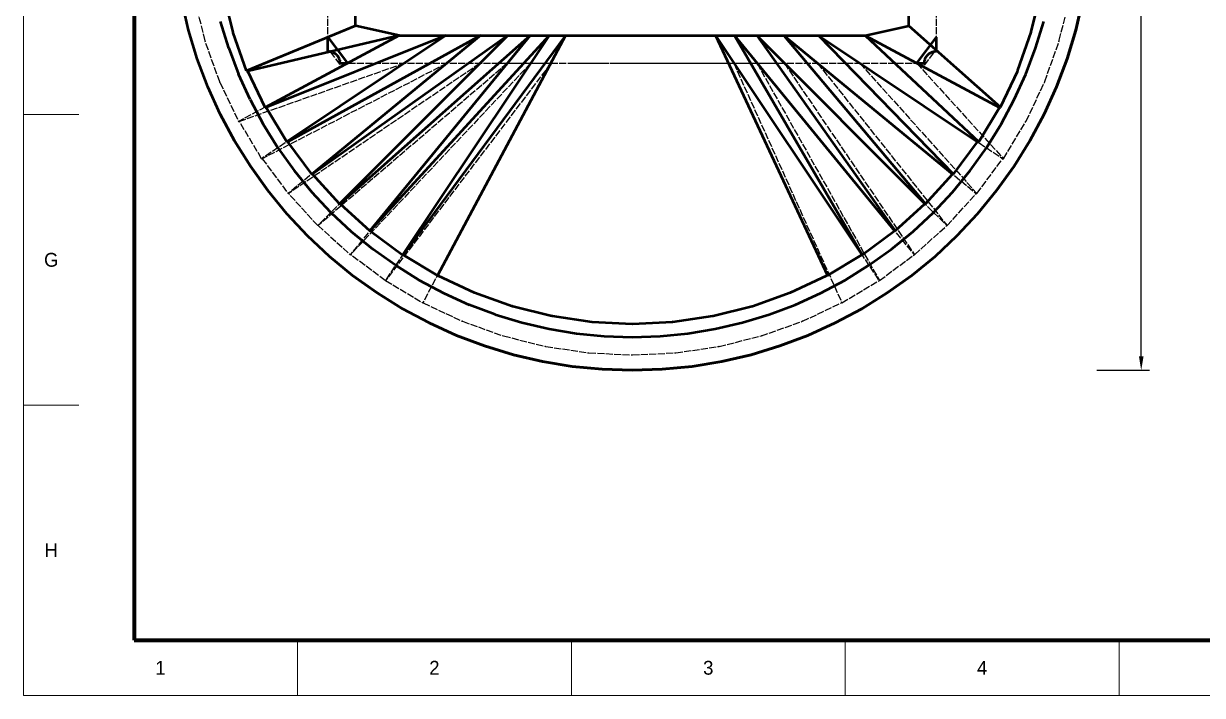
# Model space of a CAD drawing. Header units: millimetres. Extents: x 0 to 594, y 0 to 420.
# Drawn here: x 0 to 213.1, y 0 to 121.5 of the extents above; entities that cross this region are included whole.
import ezdxf
from ezdxf.enums import TextEntityAlignment as Align

# ---------------------------------------------------------------- set-up
doc = ezdxf.new("R2010")
doc.units = ezdxf.units.MM
doc.linetypes.add('DASHED', pattern=[1.524, 1.27, -0.254])
for name, color, linetype, lineweight in [('COTAS', 7, 'CONTINUOUS', 25), ('FINA', 7, 'CONTINUOUS', 18), ('NORMA', 7, 'CONTINUOUS', 70), ('OCULTA', 8, 'DASHED', 25), ('TEXTO', 7, 'CONTINUOUS', 25), ('VISIBLE', 7, 'CONTINUOUS', 50)]:
    doc.layers.add(name, color=color, linetype=linetype, lineweight=lineweight)
doc.dimstyles.new('F3D_1000', dxfattribs={"dimtxt": 3.5, "dimasz": 2.5, "dimexe": 1.5, "dimexo": 1, "dimgap": 0.9, "dimtad": 1, "dimdec": 1, "dimdsep": 46, "dimcen": 2.5, "dimazin": 3, "dimtfac": 1, "dimtmove": 0, "dimatfit": 3})

msp = doc.modelspace()

# ---------------------------------------------------------------- linework, layer by layer
at = {"layer": 'FINA'}
for p, q in [((0, 105), (10, 105)), ((0, 52.5), (10, 52.5)), ((49.5, 0), (49.5, 10)), ((99, 0), (99, 10)), ((148.5, 0), (148.5, 10)), ((198, 0), (198, 10))]:
    msp.add_line(p, q, dxfattribs=at)
msp.add_lwpolyline([(0, 0), (594, 0), (594, 420), (0, 420)], close=True, dxfattribs=at)
at = {"layer": 'NORMA'}
msp.add_lwpolyline([(20, 10), (584, 10), (584, 410), (20, 410)], close=True, dxfattribs=at)
at = {"layer": 'OCULTA'}
for p, q in [((55, 116.47), (55, 167.07)), ((165, 116.47), (165, 167.07)), ((32.81, 118.36), (30.91, 125.96)), ((187.19, 118.44), (189.09, 126.04)), ((29.83, 120.29), (28.59, 125.58)), ((190.17, 120.29), (191.41, 125.58)), ((31.4, 115.09), (29.83, 120.29)), ((188.6, 115.09), (190.17, 120.29)), ((32.81, 118.27), (32.81, 118.36)), ((35.45, 110.9), (32.81, 118.27)), ((184.55, 110.98), (187.19, 118.36)), ((187.19, 118.36), (187.19, 118.44)), ((33.32, 110.01), (31.4, 115.09)), ((55, 116.47), (55.14, 116.47)), ((55, 116.47), (55, 116.47)), ((55.14, 116.47), (55.29, 116.45)), ((55.29, 116.45), (55.43, 116.43)), ((57.19, 114.08), (55.42, 116.43)), ((55.43, 116.43), (55.42, 116.43)), ((55.42, 116.43), (55.43, 116.43)), ((55.43, 116.43), (55.57, 116.4)), ((55.43, 116.43), (55.57, 116.4)), ((55.43, 116.43), (55.57, 116.4)), ((55.57, 116.4), (55.71, 116.36)), ((55.71, 116.36), (55.57, 116.4)), ((55.57, 116.4), (55.71, 116.36)), ((55.84, 116.31), (55.71, 116.36)), ((55.84, 116.31), (55.71, 116.36)), ((55.84, 116.31), (55.71, 116.36)), ((55.84, 116.31), (55.97, 116.25)), ((55.84, 116.31), (55.97, 116.25)), ((55.84, 116.31), (55.97, 116.25)), ((55.97, 116.25), (56.1, 116.18)), ((56.1, 116.18), (55.97, 116.25)), ((55.97, 116.25), (56.1, 116.18)), ((56.1, 116.18), (56.22, 116.1)), ((56.1, 116.18), (56.22, 116.1)), ((56.1, 116.18), (56.22, 116.1)), ((56.22, 116.1), (56.34, 116.02)), ((56.22, 116.1), (56.34, 116.02)), ((56.34, 116.02), (56.45, 115.93)), ((56.34, 116.02), (56.45, 115.93)), ((56.56, 115.83), (56.45, 115.93)), ((56.56, 115.83), (56.45, 115.93)), ((56.56, 115.83), (56.65, 115.72)), ((56.56, 115.83), (56.65, 115.72)), ((56.65, 115.72), (56.75, 115.61)), ((56.65, 115.72), (56.75, 115.61)), ((56.75, 115.61), (56.83, 115.5)), ((56.75, 115.61), (56.83, 115.5)), ((56.91, 115.37), (56.83, 115.5)), ((56.83, 115.5), (56.91, 115.37)), ((56.97, 115.25), (56.91, 115.37)), ((56.97, 115.25), (56.91, 115.37)), ((57.03, 115.12), (56.97, 115.25)), ((57.03, 115.12), (56.97, 115.25)), ((57.08, 114.98), (57.03, 115.12)), ((57.08, 114.98), (57.03, 115.12)), ((162.83, 113.94), (164.72, 116.45)), ((162.92, 114.98), (162.97, 115.12)), ((162.92, 114.98), (162.97, 115.12)), ((162.97, 115.12), (163.03, 115.25)), ((162.97, 115.12), (163.03, 115.25)), ((163.03, 115.25), (163.09, 115.37)), ((163.03, 115.25), (163.09, 115.37)), ((163.09, 115.37), (163.17, 115.5)), ((163.09, 115.37), (163.17, 115.5)), ((163.17, 115.5), (163.25, 115.61)), ((163.17, 115.5), (163.25, 115.61)), ((163.25, 115.61), (163.35, 115.72)), ((163.25, 115.61), (163.35, 115.72)), ((163.35, 115.72), (163.44, 115.83)), ((163.35, 115.72), (163.44, 115.83)), ((163.44, 115.83), (163.55, 115.93)), ((163.44, 115.83), (163.55, 115.93)), ((163.55, 115.93), (163.66, 116.02)), ((163.55, 115.93), (163.66, 116.02)), ((163.66, 116.02), (163.78, 116.1)), ((163.66, 116.02), (163.78, 116.1)), ((163.78, 116.1), (163.9, 116.18)), ((163.78, 116.1), (163.9, 116.18)), ((163.78, 116.1), (163.9, 116.18)), ((163.9, 116.18), (164.03, 116.25)), ((163.9, 116.18), (164.03, 116.25)), ((163.9, 116.18), (164.03, 116.25)), ((164.03, 116.25), (164.16, 116.31)), ((164.03, 116.25), (164.16, 116.31)), ((164.03, 116.25), (164.16, 116.31)), ((164.16, 116.31), (164.29, 116.36)), ((164.16, 116.31), (164.29, 116.36)), ((164.16, 116.31), (164.29, 116.36)), ((164.29, 116.36), (164.43, 116.4)), ((164.29, 116.36), (164.43, 116.4)), ((164.29, 116.36), (164.43, 116.4)), ((164.43, 116.4), (164.57, 116.43)), ((164.43, 116.4), (164.57, 116.43)), ((164.43, 116.4), (164.57, 116.43)), ((164.57, 116.43), (164.71, 116.45)), ((164.57, 116.43), (164.71, 116.45)), ((164.57, 116.43), (164.71, 116.45)), ((164.71, 116.45), (164.86, 116.47)), ((164.71, 116.45), (164.72, 116.45)), ((164.71, 116.45), (164.72, 116.45)), ((164.86, 116.47), (165, 116.47)), ((165, 116.47), (165, 116.47)), ((186.68, 110.01), (188.6, 115.09)), ((58.55, 114.27), (38.85, 103.75)), ((68.84, 114.27), (39, 103.75)), ((68.84, 114.27), (43.03, 97.03)), ((76.49, 114.27), (43.14, 97.03)), ((76.49, 114.27), (47.81, 90.73)), ((82.5, 114.27), (47.9, 90.73)), ((82.5, 114.27), (53.16, 84.93)), ((87.43, 114.27), (53.23, 84.93)), ((57.13, 114.84), (57.08, 114.98)), ((57.13, 114.84), (57.08, 114.98)), ((57.13, 114.84), (57.08, 114.98)), ((57.13, 114.84), (57.16, 114.7)), ((57.13, 114.84), (57.16, 114.7)), ((57.13, 114.84), (57.16, 114.7)), ((57.18, 114.56), (57.16, 114.7)), ((57.16, 114.7), (57.18, 114.56)), ((57.18, 114.56), (57.16, 114.7)), ((57.2, 114.42), (57.18, 114.56)), ((57.2, 114.42), (57.18, 114.56)), ((57.2, 114.42), (57.18, 114.56)), ((57.2, 114.13), (57.19, 114.08)), ((57.2, 114.13), (57.19, 114.08)), ((57.2, 114.27), (57.2, 114.42)), ((57.2, 114.42), (57.2, 114.27)), ((57.2, 114.27), (57.2, 114.42)), ((57.2, 114.27), (57.2, 114.27)), ((57.2, 114.13), (57.2, 114.27)), ((57.2, 114.13), (57.2, 114.27)), ((57.2, 114.27), (162.8, 114.27)), ((87.43, 114.27), (59.03, 79.67)), ((91.63, 114.27), (59.09, 79.67)), ((91.63, 114.27), (65.38, 75)), ((95.3, 114.27), (65.44, 75)), ((95.3, 114.27), (72.16, 70.97)), ((87.43, 114.27), (91.63, 114.27)), ((91.63, 114.27), (95.3, 114.27)), ((95.3, 114.27), (98.61, 114.27)), ((98.61, 114.27), (101.66, 114.27)), ((101.66, 114.27), (104.53, 114.27)), ((104.53, 114.27), (107.29, 114.27)), ((107.29, 114.27), (110, 114.27)), ((110, 114.27), (112.71, 114.27)), ((112.71, 114.27), (115.47, 114.27)), ((115.47, 114.27), (118.34, 114.27)), ((118.34, 114.27), (121.39, 114.27)), ((121.39, 114.27), (124.7, 114.27)), ((124.7, 114.27), (128.37, 114.27)), ((128.37, 114.27), (132.57, 114.27)), ((128.37, 114.27), (147.9, 70.97)), ((128.37, 114.27), (154.62, 75)), ((132.57, 114.27), (137.5, 114.27)), ((132.57, 114.27), (154.68, 75)), ((132.57, 114.27), (160.97, 79.67)), ((137.5, 114.27), (161.04, 79.67)), ((137.5, 114.27), (166.84, 84.93)), ((143.51, 114.27), (166.93, 84.93)), ((143.51, 114.27), (172.19, 90.73)), ((151.16, 114.27), (172.3, 90.73)), ((151.16, 114.27), (176.97, 97.03)), ((161.45, 114.27), (177.12, 97.03)), ((162.8, 114.42), (162.82, 114.56)), ((162.8, 114.42), (162.82, 114.56)), ((162.8, 114.42), (162.82, 114.56)), ((162.8, 114.27), (162.8, 114.42)), ((162.8, 114.42), (162.8, 114.27)), ((162.8, 114.27), (162.8, 114.42)), ((162.8, 114.27), (162.8, 114.27)), ((162.8, 114.27), (162.8, 114.13)), ((162.8, 114.13), (162.8, 114.27)), ((162.8, 114.13), (162.82, 113.99)), ((162.82, 113.99), (162.8, 114.13)), ((162.82, 114.56), (162.84, 114.7)), ((162.84, 114.7), (162.82, 114.56)), ((162.82, 114.56), (162.84, 114.7)), ((162.82, 113.99), (162.83, 113.94)), ((162.82, 113.99), (162.83, 113.94)), ((162.84, 114.7), (162.87, 114.84)), ((162.84, 114.7), (162.87, 114.84)), ((162.84, 114.7), (162.87, 114.84)), ((162.87, 114.84), (162.92, 114.98)), ((162.92, 114.98), (162.87, 114.84)), ((162.87, 114.84), (162.92, 114.98)), ((35.5, 110.83), (35.45, 110.9)), ((35.5, 110.83), (38.85, 103.75)), ((181.2, 103.81), (184.55, 110.9)), ((184.55, 110.9), (184.55, 110.98)), ((35.56, 105.06), (33.32, 110.01)), ((184.44, 105.06), (186.68, 110.01)), ((35.56, 105.06), (38.12, 100.27)), ((181.88, 100.27), (184.44, 105.06)), ((38.85, 103.75), (39, 103.75)), ((43.03, 97.03), (39, 103.75)), ((177.12, 97.03), (181.15, 103.75)), ((181.15, 103.75), (181.2, 103.81)), ((40.99, 95.66), (38.12, 100.27)), ((179.01, 95.66), (181.88, 100.27)), ((43.03, 97.03), (43.14, 97.03)), ((43.14, 97.03), (47.81, 90.73)), ((172.3, 90.73), (176.97, 97.03)), ((176.97, 97.03), (177.12, 97.03)), ((40.99, 95.66), (44.15, 91.25)), ((175.85, 91.25), (179.01, 95.66)), ((47.6, 87.05), (44.15, 91.25)), ((47.9, 90.73), (47.81, 90.73)), ((53.16, 84.93), (47.9, 90.73)), ((166.93, 84.93), (172.19, 90.73)), ((172.19, 90.73), (172.3, 90.73)), ((172.4, 87.05), (175.85, 91.25)), ((47.6, 87.05), (51.31, 83.08)), ((168.69, 83.08), (172.4, 87.05)), ((53.23, 84.93), (53.16, 84.93)), ((53.23, 84.93), (59.03, 79.67)), ((161.04, 79.67), (166.84, 84.93)), ((166.84, 84.93), (166.93, 84.93)), ((55.27, 79.37), (51.31, 83.08)), ((164.73, 79.37), (168.69, 83.08)), ((55.27, 79.37), (59.47, 75.93)), ((59.09, 79.67), (59.03, 79.67)), ((65.38, 75), (59.09, 79.67)), ((154.68, 75), (160.97, 79.67)), ((160.53, 75.93), (164.73, 79.37)), ((161.04, 79.67), (160.97, 79.67)), ((59.47, 75.93), (63.89, 72.76)), ((65.38, 75), (65.44, 75)), ((65.44, 75), (72.16, 70.97)), ((147.9, 70.97), (154.62, 75)), ((154.68, 75), (154.62, 75)), ((156.11, 72.76), (160.53, 75.93)), ((63.89, 72.76), (68.5, 69.89)), ((151.5, 69.89), (156.11, 72.76)), ((72.21, 70.97), (72.16, 70.97)), ((72.21, 70.97), (79.29, 67.63)), ((140.76, 67.63), (147.84, 70.97)), ((147.9, 70.97), (147.84, 70.97)), ((73.29, 67.33), (68.5, 69.89)), ((146.71, 67.33), (151.5, 69.89)), ((73.29, 67.33), (78.24, 65.09)), ((79.33, 67.63), (79.29, 67.63)), ((79.33, 67.63), (86.71, 64.99)), ((133.34, 64.99), (140.71, 67.63)), ((140.76, 67.63), (140.71, 67.63)), ((141.76, 65.09), (146.71, 67.33)), ((78.24, 65.09), (83.32, 63.18)), ((86.75, 64.99), (86.71, 64.99)), ((86.75, 64.99), (94.35, 63.08)), ((125.69, 63.08), (133.29, 64.99)), ((133.34, 64.99), (133.29, 64.99)), ((136.68, 63.18), (141.76, 65.09)), ((83.32, 63.18), (88.52, 61.6)), ((94.39, 63.08), (94.35, 63.08)), ((94.39, 63.08), (102.14, 61.93)), ((102.14, 61.93), (102.18, 61.93)), ((102.18, 61.93), (110, 61.55)), ((110.04, 61.55), (117.86, 61.93)), ((117.9, 61.93), (117.86, 61.93)), ((117.9, 61.93), (125.65, 63.08)), ((125.69, 63.08), (125.65, 63.08)), ((131.48, 61.6), (136.68, 63.18)), ((88.52, 61.6), (93.81, 60.37)), ((93.81, 60.37), (99.17, 59.48)), ((110, 61.55), (110.04, 61.55)), ((120.83, 59.48), (126.19, 60.37)), ((126.19, 60.37), (131.48, 61.6)), ((99.17, 59.48), (104.57, 58.95)), ((104.57, 58.95), (110, 58.77)), ((110, 58.77), (115.43, 58.95)), ((115.43, 58.95), (120.83, 59.48))]:
    msp.add_line(p, q, dxfattribs=at)
at = {"layer": 'VISIBLE'}
for p, q in [((37.88, 119.9), (36.11, 126.94)), ((60, 121.06), (60, 126.61)), ((160, 121.06), (160, 126.61)), ((182.12, 120.03), (183.89, 127.08)), ((29.83, 120.29), (28.59, 125.58)), ((29.83, 120.29), (28.59, 125.58)), ((190.17, 120.29), (191.41, 125.58)), ((191.41, 125.58), (190.17, 120.29)), ((37.09, 117.02), (35.62, 121.84)), ((37.09, 117.02), (35.62, 121.84)), ((182.91, 117.02), (184.38, 121.84)), ((182.91, 117.02), (184.38, 121.84)), ((31.4, 115.09), (29.83, 120.29)), ((31.4, 115.09), (29.83, 120.29)), ((29.83, 120.29), (29.83, 120.29)), ((37.88, 119.75), (37.88, 119.9)), ((40.32, 112.91), (37.88, 119.75)), ((60, 121.06), (40.32, 112.91)), ((67.91, 119.27), (60, 121.06)), ((152.09, 119.27), (160, 121.06)), ((160, 121.06), (176.57, 106.35)), ((179.68, 113.06), (182.12, 119.9)), ((182.12, 119.9), (182.12, 120.03)), ((188.6, 115.09), (190.17, 120.29)), ((190.17, 120.29), (188.6, 115.09)), ((190.17, 120.29), (190.17, 120.29)), ((67.91, 119.27), (40.54, 112.87)), ((67.91, 119.27), (43.64, 106.3)), ((76.33, 119.27), (43.86, 106.3)), ((76.33, 119.27), (47.6, 100.08)), ((82.58, 119.27), (47.76, 100.08)), ((82.58, 119.27), (52.09, 94.25)), ((87.5, 119.27), (52.22, 94.25)), ((55, 116.47), (55, 118.99)), ((55, 118.99), (58.55, 114.27)), ((87.5, 119.27), (57.09, 88.87)), ((91.53, 119.27), (57.2, 88.87)), ((91.53, 119.27), (62.58, 83.99)), ((94.97, 119.27), (62.67, 83.99)), ((67.91, 119.27), (76.33, 119.27)), ((94.97, 119.27), (68.5, 79.67)), ((97.97, 119.27), (68.58, 79.67)), ((97.97, 119.27), (74.81, 75.93)), ((76.33, 119.27), (82.58, 119.27)), ((82.58, 119.27), (87.5, 119.27)), ((87.5, 119.27), (91.53, 119.27)), ((91.53, 119.27), (94.97, 119.27)), ((94.97, 119.27), (97.97, 119.27)), ((97.97, 119.27), (100.68, 119.27)), ((100.68, 119.27), (103.17, 119.27)), ((103.17, 119.27), (105.52, 119.27)), ((105.52, 119.27), (107.78, 119.27)), ((107.78, 119.27), (110, 119.27)), ((110, 119.27), (112.22, 119.27)), ((112.22, 119.27), (114.48, 119.27)), ((114.48, 119.27), (116.83, 119.27)), ((116.83, 119.27), (119.32, 119.27)), ((119.32, 119.27), (122.03, 119.27)), ((122.03, 119.27), (125.03, 119.27)), ((125.03, 119.27), (128.47, 119.27)), ((125.03, 119.27), (145.27, 75.93)), ((125.03, 119.27), (151.5, 79.67)), ((128.47, 119.27), (132.5, 119.27)), ((128.47, 119.27), (151.59, 79.67)), ((128.47, 119.27), (157.42, 83.99)), ((132.5, 119.27), (137.42, 119.27)), ((132.5, 119.27), (157.53, 83.99)), ((132.5, 119.27), (162.91, 88.87)), ((137.42, 119.27), (143.67, 119.27)), ((137.42, 119.27), (163.04, 88.87)), ((137.42, 119.27), (167.91, 94.25)), ((143.67, 119.27), (152.09, 119.27)), ((143.67, 119.27), (168.08, 94.25)), ((143.67, 119.27), (172.4, 100.08)), ((152.09, 119.27), (172.63, 100.08)), ((152.09, 119.27), (176.36, 106.3)), ((161.45, 114.27), (165, 118.99)), ((165, 116.47), (165, 118.99)), ((33.32, 110.01), (31.4, 115.09)), ((33.32, 110.01), (31.4, 115.09)), ((31.4, 115.09), (31.4, 115.09)), ((37.09, 117.02), (38.86, 112.31)), ((37.09, 117.02), (38.86, 112.31)), ((55, 116.47), (55.14, 116.47)), ((55.14, 116.47), (55.29, 116.45)), ((55.29, 116.45), (55.43, 116.43)), ((55.43, 116.43), (55.57, 116.4)), ((55.57, 116.4), (55.71, 116.36)), ((55.84, 116.31), (55.71, 116.36)), ((55.84, 116.31), (55.97, 116.25)), ((55.97, 116.25), (56.1, 116.18)), ((56.1, 116.18), (56.22, 116.1)), ((56.22, 116.1), (56.34, 116.02)), ((56.34, 116.02), (56.45, 115.93)), ((56.56, 115.83), (56.45, 115.93)), ((56.56, 115.83), (56.65, 115.72)), ((56.65, 115.72), (56.75, 115.61)), ((56.75, 115.61), (56.83, 115.5)), ((56.91, 115.37), (56.83, 115.5)), ((56.97, 115.25), (56.91, 115.37)), ((57.03, 115.12), (56.97, 115.25)), ((57.08, 114.98), (57.03, 115.12)), ((162.92, 114.98), (162.97, 115.12)), ((162.97, 115.12), (163.03, 115.25)), ((163.03, 115.25), (163.09, 115.37)), ((163.09, 115.37), (163.17, 115.5)), ((163.17, 115.5), (163.25, 115.61)), ((163.25, 115.61), (163.35, 115.72)), ((163.35, 115.72), (163.44, 115.83)), ((163.44, 115.83), (163.55, 115.93)), ((163.55, 115.93), (163.66, 116.02)), ((163.66, 116.02), (163.78, 116.1)), ((163.78, 116.1), (163.9, 116.18)), ((163.9, 116.18), (164.03, 116.25)), ((164.03, 116.25), (164.16, 116.31)), ((164.16, 116.31), (164.29, 116.36)), ((164.29, 116.36), (164.43, 116.4)), ((164.43, 116.4), (164.57, 116.43)), ((164.57, 116.43), (164.71, 116.45)), ((164.71, 116.45), (164.86, 116.47)), ((164.86, 116.47), (165, 116.47)), ((181.14, 112.31), (182.91, 117.02)), ((181.14, 112.31), (182.91, 117.02)), ((186.68, 110.01), (188.6, 115.09)), ((188.6, 115.09), (186.68, 110.01)), ((188.6, 115.09), (188.6, 115.09)), ((57.13, 114.84), (57.08, 114.98)), ((57.13, 114.84), (57.16, 114.7)), ((57.18, 114.56), (57.16, 114.7)), ((57.2, 114.42), (57.18, 114.56)), ((57.2, 114.27), (57.2, 114.42)), ((57.2, 114.27), (58.55, 114.27)), ((161.45, 114.27), (162.8, 114.27)), ((162.8, 114.42), (162.82, 114.56)), ((162.8, 114.27), (162.8, 114.42)), ((162.82, 114.56), (162.84, 114.7)), ((162.84, 114.7), (162.87, 114.84)), ((162.87, 114.84), (162.92, 114.98)), ((179.68, 112.91), (179.68, 113.06)), ((40.94, 107.72), (38.86, 112.31)), ((40.94, 107.72), (38.86, 112.31)), ((40.32, 112.91), (40.54, 112.87)), ((43.64, 106.3), (40.54, 112.87)), ((176.57, 106.35), (179.68, 112.91)), ((179.06, 107.72), (181.14, 112.31)), ((179.06, 107.72), (181.14, 112.31)), ((35.56, 105.06), (33.32, 110.01)), ((35.56, 105.06), (33.32, 110.01)), ((33.32, 110.01), (33.32, 110.01)), ((184.44, 105.06), (186.68, 110.01)), ((186.68, 110.01), (184.44, 105.06)), ((186.68, 110.01), (186.68, 110.01)), ((40.94, 107.72), (43.32, 103.27)), ((40.94, 107.72), (43.32, 103.27)), ((176.68, 103.27), (179.06, 107.72)), ((176.68, 103.27), (179.06, 107.72)), ((35.56, 105.06), (38.12, 100.27)), ((38.12, 100.27), (35.56, 105.06)), ((35.56, 105.06), (35.56, 105.06)), ((43.64, 106.3), (43.86, 106.3)), ((47.6, 100.08), (43.86, 106.3)), ((172.63, 100.08), (176.36, 106.3)), ((176.36, 106.3), (176.57, 106.35)), ((181.88, 100.27), (184.44, 105.06)), ((184.44, 105.06), (181.88, 100.27)), ((184.44, 105.06), (184.44, 105.06)), ((45.98, 98.99), (43.32, 103.27)), ((45.98, 98.99), (43.32, 103.27)), ((174.02, 98.99), (176.68, 103.27)), ((174.02, 98.99), (176.68, 103.27)), ((40.99, 95.66), (38.12, 100.27)), ((40.99, 95.66), (38.12, 100.27)), ((38.12, 100.27), (38.12, 100.27)), ((179.01, 95.66), (181.88, 100.27)), ((181.88, 100.27), (179.01, 95.66)), ((181.88, 100.27), (181.88, 100.27)), ((45.98, 98.99), (48.91, 94.9)), ((45.98, 98.99), (48.91, 94.9)), ((47.6, 100.08), (47.76, 100.08)), ((52.09, 94.25), (47.76, 100.08)), ((168.08, 94.25), (172.4, 100.08)), ((171.09, 94.9), (174.02, 98.99)), ((171.09, 94.9), (174.02, 98.99)), ((172.4, 100.08), (172.63, 100.08)), ((40.99, 95.66), (44.15, 91.25)), ((44.15, 91.25), (40.99, 95.66)), ((40.99, 95.66), (40.99, 95.66)), ((48.91, 94.9), (52.11, 91)), ((48.91, 94.9), (52.11, 91)), ((52.09, 94.25), (52.22, 94.25)), ((57.09, 88.87), (52.22, 94.25)), ((163.04, 88.87), (167.91, 94.25)), ((167.89, 91), (171.09, 94.9)), ((167.89, 91), (171.09, 94.9)), ((167.91, 94.25), (168.08, 94.25)), ((175.85, 91.25), (179.01, 95.66)), ((179.01, 95.66), (175.85, 91.25)), ((179.01, 95.66), (179.01, 95.66)), ((47.6, 87.05), (44.15, 91.25)), ((47.6, 87.05), (44.15, 91.25)), ((44.15, 91.25), (44.15, 91.25)), ((55.55, 87.33), (52.11, 91)), ((55.55, 87.33), (52.11, 91)), ((164.45, 87.33), (167.89, 91)), ((164.45, 87.33), (167.89, 91)), ((172.4, 87.05), (175.85, 91.25)), ((175.85, 91.25), (172.4, 87.05)), ((175.85, 91.25), (175.85, 91.25)), ((57.09, 88.87), (57.2, 88.87)), ((57.2, 88.87), (62.58, 83.99)), ((157.53, 83.99), (162.91, 88.87)), ((162.91, 88.87), (163.04, 88.87)), ((47.6, 87.05), (51.31, 83.08)), ((51.31, 83.08), (47.6, 87.05)), ((47.6, 87.05), (47.6, 87.05)), ((55.55, 87.33), (59.23, 83.88)), ((55.55, 87.33), (59.23, 83.88)), ((160.77, 83.88), (164.45, 87.33)), ((160.77, 83.88), (164.45, 87.33)), ((168.69, 83.08), (172.4, 87.05)), ((172.4, 87.05), (168.69, 83.08)), ((172.4, 87.05), (172.4, 87.05)), ((59.23, 83.88), (63.13, 80.69)), ((59.23, 83.88), (63.13, 80.69)), ((62.58, 83.99), (62.67, 83.99)), ((62.67, 83.99), (68.5, 79.67)), ((151.59, 79.67), (157.42, 83.99)), ((156.87, 80.69), (160.77, 83.88)), ((156.87, 80.69), (160.77, 83.88)), ((157.42, 83.99), (157.53, 83.99)), ((55.27, 79.37), (51.31, 83.08)), ((55.27, 79.37), (51.31, 83.08)), ((51.31, 83.08), (51.31, 83.08)), ((164.73, 79.37), (168.69, 83.08)), ((168.69, 83.08), (164.73, 79.37)), ((168.69, 83.08), (168.69, 83.08)), ((55.27, 79.37), (59.47, 75.93)), ((59.47, 75.93), (55.27, 79.37)), ((55.27, 79.37), (55.27, 79.37)), ((67.22, 77.75), (63.13, 80.69)), ((67.22, 77.75), (63.13, 80.69)), ((68.5, 79.67), (68.58, 79.67)), ((74.81, 75.93), (68.58, 79.67)), ((145.27, 75.93), (151.5, 79.67)), ((151.5, 79.67), (151.59, 79.67)), ((152.78, 77.75), (156.87, 80.69)), ((152.78, 77.75), (156.87, 80.69)), ((160.53, 75.93), (164.73, 79.37)), ((164.73, 79.37), (160.53, 75.93)), ((164.73, 79.37), (164.73, 79.37)), ((67.22, 77.75), (71.5, 75.09)), ((67.22, 77.75), (71.5, 75.09)), ((148.5, 75.09), (152.78, 77.75)), ((148.5, 75.09), (152.78, 77.75)), ((59.47, 75.93), (63.89, 72.76)), ((63.89, 72.76), (59.47, 75.93)), ((59.47, 75.93), (59.47, 75.93)), ((71.5, 75.09), (75.94, 72.71)), ((71.5, 75.09), (75.94, 72.71)), ((74.81, 75.93), (74.88, 75.93)), ((74.88, 75.93), (81.44, 72.83)), ((138.63, 72.83), (145.19, 75.93)), ((144.06, 72.71), (148.5, 75.09)), ((144.06, 72.71), (148.5, 75.09)), ((145.27, 75.93), (145.19, 75.93)), ((156.11, 72.76), (160.53, 75.93)), ((160.53, 75.93), (156.11, 72.76)), ((160.53, 75.93), (160.53, 75.93)), ((63.89, 72.76), (68.5, 69.89)), ((68.5, 69.89), (63.89, 72.76)), ((63.89, 72.76), (63.89, 72.76)), ((75.94, 72.71), (80.53, 70.63)), ((75.94, 72.71), (80.53, 70.63)), ((81.44, 72.83), (81.51, 72.83)), ((81.51, 72.83), (88.34, 70.39)), ((131.72, 70.39), (138.56, 72.83)), ((138.63, 72.83), (138.56, 72.83)), ((139.47, 70.63), (144.06, 72.71)), ((139.47, 70.63), (144.06, 72.71)), ((151.5, 69.89), (156.11, 72.76)), ((156.11, 72.76), (151.5, 69.89)), ((156.11, 72.76), (156.11, 72.76)), ((85.25, 68.86), (80.53, 70.63)), ((85.25, 68.86), (80.53, 70.63)), ((88.41, 70.39), (88.34, 70.39)), ((88.41, 70.39), (95.45, 68.62)), ((124.61, 68.62), (131.66, 70.39)), ((131.66, 70.39), (131.72, 70.39)), ((134.75, 68.86), (139.47, 70.63)), ((134.75, 68.86), (139.47, 70.63)), ((73.29, 67.33), (68.5, 69.89)), ((73.29, 67.33), (68.5, 69.89)), ((68.5, 69.89), (68.5, 69.89)), ((85.25, 68.86), (90.07, 67.4)), ((85.25, 68.86), (90.07, 67.4)), ((95.51, 68.62), (95.45, 68.62)), ((95.51, 68.62), (102.69, 67.56)), ((117.37, 67.56), (124.55, 68.62)), ((124.55, 68.62), (124.61, 68.62)), ((129.93, 67.4), (134.75, 68.86)), ((129.93, 67.4), (134.75, 68.86)), ((146.71, 67.33), (151.5, 69.89)), ((151.5, 69.89), (146.71, 67.33)), ((151.5, 69.89), (151.5, 69.89)), ((73.29, 67.33), (78.24, 65.09)), ((78.24, 65.09), (73.29, 67.33)), ((73.29, 67.33), (73.29, 67.33)), ((90.07, 67.4), (94.98, 66.25)), ((90.07, 67.4), (94.98, 66.25)), ((94.98, 66.25), (99.95, 65.43)), ((94.98, 66.25), (99.95, 65.43)), ((102.69, 67.56), (102.75, 67.56)), ((102.75, 67.56), (110, 67.2)), ((110, 67.2), (110.06, 67.2)), ((110.06, 67.2), (117.31, 67.56)), ((117.37, 67.56), (117.31, 67.56)), ((120.05, 65.43), (125.02, 66.25)), ((120.05, 65.43), (125.02, 66.25)), ((125.02, 66.25), (129.93, 67.4)), ((125.02, 66.25), (129.93, 67.4)), ((141.76, 65.09), (146.71, 67.33)), ((146.71, 67.33), (141.76, 65.09)), ((146.71, 67.33), (146.71, 67.33)), ((78.24, 65.09), (83.32, 63.18)), ((83.32, 63.18), (78.24, 65.09)), ((78.24, 65.09), (78.24, 65.09)), ((99.95, 65.43), (104.96, 64.94)), ((99.95, 65.43), (104.96, 64.94)), ((104.96, 64.94), (110, 64.77)), ((104.96, 64.94), (110, 64.77)), ((110, 64.77), (115.04, 64.94)), ((110, 64.77), (115.04, 64.94)), ((115.04, 64.94), (120.05, 65.43)), ((115.04, 64.94), (120.05, 65.43)), ((136.68, 63.18), (141.76, 65.09)), ((141.76, 65.09), (136.68, 63.18)), ((141.76, 65.09), (141.76, 65.09)), ((83.32, 63.18), (88.52, 61.6)), ((88.52, 61.6), (83.32, 63.18)), ((83.32, 63.18), (83.32, 63.18)), ((131.48, 61.6), (136.68, 63.18)), ((136.68, 63.18), (131.48, 61.6)), ((136.68, 63.18), (136.68, 63.18)), ((88.52, 61.6), (93.81, 60.37)), ((93.81, 60.37), (88.52, 61.6)), ((88.52, 61.6), (88.52, 61.6)), ((93.81, 60.37), (99.17, 59.48)), ((99.17, 59.48), (93.81, 60.37)), ((93.81, 60.37), (93.81, 60.37)), ((120.83, 59.48), (126.19, 60.37)), ((126.19, 60.37), (120.83, 59.48)), ((126.19, 60.37), (131.48, 61.6)), ((131.48, 61.6), (126.19, 60.37)), ((126.19, 60.37), (126.19, 60.37)), ((131.48, 61.6), (131.48, 61.6)), ((99.17, 59.48), (104.57, 58.95)), ((104.57, 58.95), (99.17, 59.48)), ((99.17, 59.48), (99.17, 59.48)), ((104.57, 58.95), (110, 58.77)), ((110, 58.77), (104.57, 58.95)), ((104.57, 58.95), (104.57, 58.95)), ((110, 58.77), (115.43, 58.95)), ((115.43, 58.95), (110, 58.77)), ((110, 58.77), (110, 58.77)), ((115.43, 58.95), (120.83, 59.48)), ((120.83, 59.48), (115.43, 58.95)), ((115.43, 58.95), (115.43, 58.95)), ((120.83, 59.48), (120.83, 59.48))]:
    msp.add_line(p, q, dxfattribs=at)

# ---------------------------------------------------------------- texts
at = {"layer": 'TEXTO'}
for s, p in [('G', (5, 78.75)), ('H', (5, 26.25)), ('1', (24.75, 5)), ('2', (74.25, 5)), ('3', (123.75, 5)), ('4', (173.25, 5))]:
    msp.add_text(s, height=2.5, dxfattribs=at).set_placement(p, align=Align.MIDDLE_CENTER)

# ---------------------------------------------------------------- dimensions: what is measured, and where the dimension line sits
at = {"layer": 'COTAS'}
msp.add_linear_dim(base=(202, 58.77), p1=(193, 58.77), p2=(193, 224.77), angle=90, dimstyle='F3D_1000', dxfattribs=at).render()

doc.saveas('drawing.dxf')
